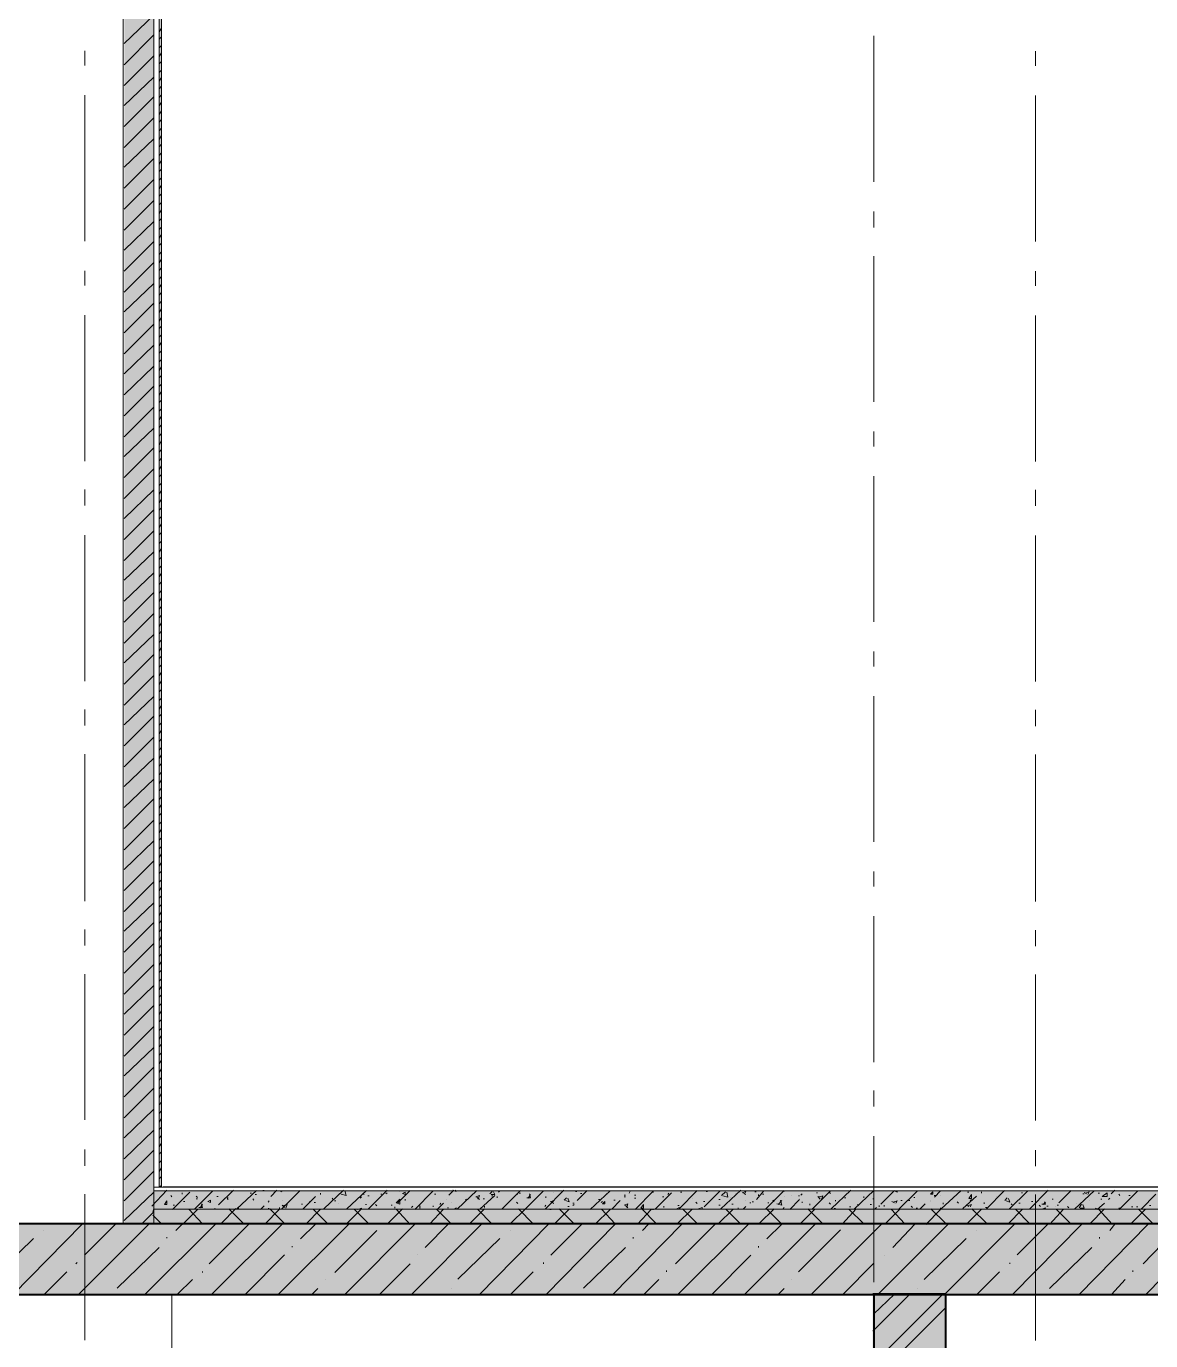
# Model space of a CAD drawing. Header units: millimetres. Extents: x -135211 to 49383, y -8033 to 228499.
# Drawn here: x -59048 to -55198, y 48126 to 52627 of the extents above; entities that cross this region are included whole.
import ezdxf

# ---------------------------------------------------------------- set-up
doc = ezdxf.new("R2010")
doc.units = ezdxf.units.MM
doc.layers.add('PDF _Геометрия', color=7, linetype='Continuous', true_color=0x1d1d1d)
doc.layers.add('PDF _Сплошная заливка', color=7, linetype='Continuous', true_color=0xffffff)

msp = doc.modelspace()

# ---------------------------------------------------------------- hatches: boundary and pattern name
at = {"layer": 'PDF _Сплошная заливка', "transparency": 33554559}
h = msp.add_hatch(color=256, dxfattribs=at)
h.paths.add_polyline_path([(-65546.2, 48285.5), (-65546.2, 48526.4), (-101294, 48526.4), (-101294, 48285.5)])
h.paths.add_polyline_path([(146.8, 48285.5), (146.8, 48526.4), (-22999.7, 48526.4), (-22999.7, 48285.5)])
h.paths.add_polyline_path([(-23351, 48285.5), (-23351, 48526.4), (-26352.2, 48526.4), (-26352.2, 48285.5)])
h.paths.add_polyline_path([(-26398.8, 48285.5), (-26398.8, 48526.4), (-44097.3, 48526.4), (-44097.3, 48285.5)])
h.paths.add_polyline_path([(-45350.3, 48285.5), (-45350.3, 48526.4), (-50899.8, 48526.4), (-50899.8, 48285.5)])
h.paths.add_polyline_path([(-50950.6, 48285.5), (-50950.6, 48526.4), (-65296.5, 48526.4), (-65296.5, 48285.5)])

# ---------------------------------------------------------------- linework, layer by layer
at = {"layer": 'PDF _Геометрия', "color": 7, "lineweight": 40}
for points in [[(-77396.4, 53355.7), (-51196.7, 53355.7), (-51196.7, 48525.6), (-65293.5, 48525.6)], [(-65293.5, 48284.3), (-51196.7, 48284.3), (-51196.7, 45155.9), (-77396.4, 45155.9)], [(-56149.5, 45157.5), (-55899.6, 45157.5), (-55899.6, 48285.7), (-56149.5, 48285.7)], [(-56145.3, 48284.2), (-56145.3, 45155.8)]]:
    msp.add_lwpolyline(points, dxfattribs=at)
at = {"layer": 'PDF _Геометрия', "color": 7, "lineweight": 9}
for points in [[(-58796.5, 48526), (-58716, 48526), (-58716, 53356), (-59046.5, 53356)], [(-58712.4, 48524.6), (-58610.8, 48524.6), (-58610.8, 53354.9), (-58712.4, 53354.9)], [(-54293.9, 50751.8), (-54293.9, 48652.1), (-54293.9, 53355.3), (-54293.9, 48525), (-58611.9, 48525)], [(-58593.2, 53354.8), (-58593.2, 48651.4)], [(-58592.7, 48654.4), (-58584.4, 48654.4), (-58584.4, 53357.2), (-58592.7, 53357.2)], [(-58592.7, 48651.3), (-58584.4, 48651.3), (-58584.4, 53354.7), (-58592.7, 53354.7)], [(-58579.3, 48652.5), (-54329, 48652.5), (-54329, 53355.6), (-58579.3, 53355.6)], [(-56145.3, 52094.2), (-56145.3, 52593.7)], [(-58847.7, 52492.6), (-58847.7, 52543.4)], [(-55592.5, 52491.3), (-55592.5, 52542.2)], [(-58847.7, 51891.5), (-58847.7, 52391)], [(-55592.5, 51890.2), (-55592.5, 52389.7)], [(-56145.3, 51937.6), (-56145.3, 51992.6)], [(-56145.3, 51340.7), (-56145.3, 51840.2)], [(-58847.7, 51739.1), (-58847.7, 51789.9)], [(-55592.5, 51737.8), (-55592.5, 51788.6)], [(-58847.7, 51138), (-58847.7, 51637.5)], [(-55592.5, 51136.7), (-55592.5, 51636.2)], [(-56145.3, 51188.2), (-56145.3, 51239.1)], [(-56145.3, 50587.1), (-56145.3, 51086.6)], [(-58847.7, 50985.6), (-58847.7, 51040.6)], [(-55592.5, 50984.3), (-55592.5, 51039.3)], [(-58847.7, 50384.5), (-58847.7, 50884)], [(-55592.5, 50383.1), (-55592.5, 50882.7)], [(-56145.3, 50434.7), (-56145.3, 50485.5)], [(-58716, 49855.2), (-58716, 50354.7)], [(-58610.8, 50353.4), (-58610.8, 49853.9)], [(-56145.3, 49833.6), (-56145.3, 50333.1)], [(-58847.7, 50232.1), (-58847.7, 50287.1)], [(-55592.5, 50230.7), (-55592.5, 50285.7)], [(-58847.7, 49631), (-58847.7, 50134.7)], [(-55592.5, 49629.6), (-55592.5, 50133.4)], [(-56145.3, 49681.2), (-56145.3, 49732)], [(-56145.3, 49080.1), (-56145.3, 49579.6)], [(-58847.7, 49478.6), (-58847.7, 49533.6)], [(-55592.5, 49477.2), (-55592.5, 49532.2)], [(-58847.7, 48881.7), (-58847.7, 49381.2)], [(-55592.5, 48880.2), (-55592.5, 49379.8)], [(-56145.3, 48927.7), (-56145.3, 48982.7)], [(-56145.3, 48326.5), (-56145.3, 48826.1)], [(-58847.7, 48725.1), (-58847.7, 48780.1)], [(-55592.5, 48723.6), (-55592.5, 48778.7)], [(-58847.7, 48128.2), (-58847.7, 48627.7)], [(-54293.9, 48525), (-54293.9, 48575.9), (-54293.9, 48639.3), (-54293.9, 48652.1), (-58611.9, 48652.1)], [(-54293.9, 48639.3), (-58611.9, 48639.3)], [(-58610.8, 48651.6), (-58610.8, 48638.9), (-58610.8, 48575.4), (-58610.8, 48524.6)], [(-55592.5, 48126.7), (-55592.5, 48626.3)], [(-54293.9, 48575.9), (-58611.9, 48575.9)], [(-59044.7, 48525.4), (-58795, 48525.4)], [(-58549.3, 47875), (-58549.3, 48285.7), (-58549.3, 45157.4), (-59150.3, 45157.4)], [(-58795, 48284.1), (-59044.7, 48284.1)], [(-56145.3, 48284.2), (-58545.5, 48284.2)], [(-55899.6, 47354.4), (-55899.6, 45254.8), (-55899.6, 48285.7)], [(-51547.7, 45254.7), (-51547.7, 48285.6), (-55899.2, 48285.6)], [(-56145.3, 48174.2), (-56145.3, 48229.2)]]:
    msp.add_lwpolyline(points, dxfattribs=at)
at = {"layer": 'PDF _Геометрия', "lineweight": 9}
for points in [[(-58712.4, 52567.5), (-58610.8, 52664.9)], [(-58712.4, 52495.5), (-58610.8, 52597.1)], [(-58712.4, 52423.6), (-58610.8, 52525.2)], [(-58712.4, 52355.8), (-58610.8, 52453.2)], [(-58712.4, 52283.9), (-58610.8, 52385.5)], [(-58712.4, 52211.9), (-58610.8, 52313.5)], [(-58712.4, 52144.2), (-58610.8, 52241.6)], [(-58712.4, 52072.2), (-58610.8, 52173.8)], [(-58712.4, 52000.2), (-58610.8, 52101.8)], [(-58712.4, 51928.2), (-58610.8, 52029.8)], [(-58712.4, 51860.5), (-58610.8, 51957.9)], [(-58712.4, 51788.6), (-58610.8, 51890.2)], [(-58712.4, 51716.6), (-58610.8, 51818.2)], [(-58712.4, 51648.9), (-58610.8, 51746.2)], [(-58712.4, 51576.9), (-58610.8, 51678.5)], [(-58712.4, 51504.9), (-58610.8, 51606.5)], [(-58712.4, 51437.2), (-58610.8, 51534.6)], [(-58712.4, 51365.2), (-58610.8, 51462.6)], [(-58712.4, 51293.3), (-58610.8, 51394.9)], [(-58712.4, 51221.3), (-58610.8, 51322.9)], [(-58712.4, 51153.5), (-58610.8, 51250.9)], [(-58712.4, 51081.6), (-58610.8, 51183.2)], [(-58712.4, 51009.6), (-58610.8, 51111.2)], [(-58712.4, 50941.9), (-58610.8, 51039.3)], [(-58712.4, 50869.9), (-58610.8, 50971.5)], [(-58712.4, 50797.9), (-58610.8, 50899.5)], [(-58712.4, 50730.2), (-58610.8, 50827.6)], [(-58712.4, 50658.2), (-58610.8, 50755.6)], [(-58712.4, 50586.3), (-58610.8, 50687.9)], [(-58712.4, 50514.3), (-58610.8, 50615.9)], [(-58712.4, 50446.6), (-58610.8, 50543.9)], [(-58712.4, 50374.6), (-58610.8, 50476.2)], [(-58712.4, 50302.6), (-58610.8, 50404.2)], [(-58712.4, 50234.9), (-58610.8, 50332.3)], [(-58712.4, 50163), (-58610.8, 50264.6)], [(-58712.4, 50091), (-58610.8, 50192.6)], [(-58712.4, 50023.2), (-58610.8, 50120.6)], [(-58712.4, 49951.2), (-58610.8, 50048.6)], [(-58712.4, 49879.3), (-58610.8, 49980.9)], [(-58712.4, 49807.3), (-58610.8, 49908.9)], [(-58712.4, 49739.6), (-58610.8, 49837)], [(-58712.4, 49667.6), (-58610.8, 49769.2)], [(-58712.4, 49595.7), (-58610.8, 49697.3)], [(-58712.4, 49527.9), (-58610.8, 49625.3)], [(-58712.4, 49455.9), (-58610.8, 49557.6)], [(-58712.4, 49384), (-58610.8, 49485.6)], [(-58712.4, 49312), (-58610.8, 49413.6)], [(-58712.4, 49244.3), (-58610.8, 49341.7)], [(-58712.4, 49172.3), (-58610.8, 49273.9)], [(-58712.4, 49100.3), (-58610.8, 49201.9)], [(-58712.4, 49032.6), (-58610.8, 49130)], [(-58712.4, 48960.7), (-58610.8, 49062.3)], [(-58712.4, 48888.7), (-58610.8, 48990.3)], [(-58712.4, 48820.9), (-58610.8, 48918.3)], [(-58712.4, 48749), (-58610.8, 48846.3)], [(-58712.4, 48677), (-58610.8, 48778.6)], [(-58712.4, 48605), (-58610.8, 48706.6)], [(-58712.4, 48537.3), (-58610.8, 48634.7)], [(-58617.7, 48586.4), (-58566.9, 48641.4)], [(-58553.5, 48622.7), (-58549.3, 48618.5)], [(-58547.1, 48575.4), (-58487.9, 48634.6)], [(-58514.2, 48632.3), (-58514.2, 48628.1)], [(-58472.3, 48575.9), (-58409, 48639.4)], [(-58465.7, 48620.5), (-58461.6, 48616.3)], [(-58395.5, 48619.6), (-58391.4, 48619.6)], [(-58389.7, 48590.8), (-58338.8, 48641.6)], [(-58360.4, 48614.9), (-58356.3, 48614.9)], [(-58360.4, 48613.3), (-58356.3, 48609.1)], [(-58327.4, 48577.1), (-58259.8, 48640.6)], [(-58281.5, 48630.8), (-58277.3, 48630.8)], [(-58263.9, 48626.4), (-58259.8, 48626.4)], [(-58237.6, 48640.3), (-58233.5, 48640.3)], [(-58210.8, 48620.1), (-58189.6, 48641.3)], [(-58176.2, 48635.3), (-58172.1, 48639.5)], [(-58174.2, 48576.7), (-58110.6, 48640.2)], [(-58100.4, 48577.6), (-58058, 48619.9)], [(-58040.4, 48626.6), (-58040.4, 48630.9)], [(-58029.3, 48577.9), (-57961.5, 48641.4), (-57974.4, 48628.7)], [(-58000.7, 48613.4), (-57996.6, 48609.1)], [(-57969.8, 48627.1), (-57952.7, 48622.8), (-57956.9, 48639.8)], [(-57950.4, 48576.9), (-57882.5, 48640.4)], [(-57904.2, 48613.7), (-57900.1, 48617.9)], [(-57895.4, 48630.5), (-57891.3, 48626.3)], [(-57877.9, 48621.8), (-57873.7, 48621.8)], [(-57875.7, 48577.6), (-57812.3, 48641.1)], [(-57834, 48627.1), (-57829.9, 48627.1)], [(-57816.5, 48628.3), (-57812.3, 48632.6)], [(-57775.5, 48597.7), (-57733.4, 48640)], [(-57768.4, 48636.3), (-57768.4, 48636.3)], [(-57717.9, 48575.5), (-57654.4, 48639)], [(-57649.8, 48627.8), (-57645.6, 48627.8)], [(-57600.9, 48624.3), (-57584.2, 48641.2)], [(-57587.9, 48641.1), (-57575.4, 48636.9), (-57579.6, 48641.1)], [(-57584.2, 48639.7), (-57584.2, 48639.7)], [(-57573, 48576.7), (-57505.2, 48640.2)], [(-57509, 48619), (-57496.5, 48623.2), (-57500.6, 48610.5)], [(-57504.8, 48617.4), (-57496.5, 48608.9)], [(-57494.5, 48575.9), (-57443.8, 48622.5)], [(-57460.9, 48628.4), (-57452.6, 48636.8)], [(-57456.4, 48626.7), (-57443.8, 48626.7), (-57448, 48635.2)], [(-57452.6, 48619.9), (-57452.6, 48624.2)], [(-57435, 48615.5), (-57435, 48619.7)], [(-57430.4, 48635), (-57426.3, 48639.2)], [(-57419.4, 48576.4), (-57356.1, 48639.8)], [(-57369, 48627.3), (-57364.8, 48627.3)], [(-57360.3, 48631.4), (-57356.1, 48631.4)], [(-57340.5, 48575.4), (-57277.1, 48638.9)], [(-57338.5, 48639.6), (-57338.5, 48639.6)], [(-57333.5, 48615.6), (-57321, 48615.6), (-57325.2, 48628.3)], [(-57329.4, 48614), (-57321, 48626.7)], [(-57270.3, 48577.5), (-57206.9, 48641)], [(-57268.3, 48619.1), (-57268.3, 48614.9)], [(-57242, 48634.2), (-57242, 48634.2)], [(-57206.5, 48607), (-57198.1, 48615.5)], [(-57202, 48605.4), (-57189.4, 48601.2), (-57193.6, 48613.9)], [(-57167.2, 48636.3), (-57163, 48636.3)], [(-57162, 48606.1), (-57127.9, 48640)], [(-57149.7, 48630.3), (-57145.5, 48630.3)], [(-57116.7, 48575.6), (-57049, 48639.1)], [(-57057.8, 48628), (-57057.8, 48628)], [(-57000.5, 48624.5), (-56996.3, 48624.5)], [(-57000.5, 48618.7), (-56996.3, 48618.7)], [(-56983, 48631.2), (-56978.8, 48639.7)], [(-56965.4, 48624), (-56961.2, 48624)], [(-56965.4, 48614.1), (-56961.2, 48614.1)], [(-56963.5, 48575.2), (-56899.8, 48638.7)], [(-56904, 48634.5), (-56899.8, 48634.5)], [(-56893.2, 48577.4), (-56838.4, 48632.5)], [(-56868.9, 48618.6), (-56864.7, 48618.6)], [(-56851.4, 48626.8), (-56847.2, 48631.1)], [(-56814, 48576.3), (-56750.7, 48639.9)], [(-56807.5, 48639), (-56803.3, 48639)], [(-56807.5, 48634.7), (-56803.3, 48634.7)], [(-56768.2, 48613.1), (-56768.2, 48613.1)], [(-56726.6, 48583.8), (-56671.7, 48638.9)], [(-56719.8, 48636.7), (-56715.6, 48636.7)], [(-56669.2, 48577.5), (-56601.5, 48641)], [(-56666.8, 48623.2), (-56654.1, 48635.9)], [(-56662.3, 48621.6), (-56645.4, 48617.4), (-56649.6, 48634.3)], [(-56654.1, 48619), (-56654.1, 48619)], [(-56636.6, 48616.1), (-56636.6, 48616.1)], [(-56619, 48631.2), (-56619, 48631.2)], [(-56596.6, 48632.3), (-56584, 48636.5), (-56588.2, 48628.1)], [(-56592.4, 48630.8), (-56584, 48626.6)], [(-56553.1, 48636.1), (-56548.9, 48636.1)], [(-56547.9, 48608.9), (-56522.5, 48638.5)], [(-56540.1, 48621.8), (-56540.1, 48626)], [(-56526.8, 48627.3), (-56522.5, 48627.3)], [(-56515.9, 48577.1), (-56452.3, 48640.7), (-56452.3, 48636.4)], [(-56452.3, 48619.5), (-56452.3, 48619.5)], [(-56426, 48621.9), (-56426, 48621.9)], [(-56403.9, 48621.5), (-56399.7, 48621.5)], [(-56399.7, 48613.1), (-56399.7, 48613.1)], [(-56395.2, 48624.5), (-56390.9, 48628.7)], [(-56373.4, 48639.7), (-56373.4, 48639.7)], [(-56358.1, 48575.2), (-56294.4, 48638.7)], [(-56342.5, 48632.3), (-56338.3, 48632.3)], [(-56338, 48619.5), (-56329.5, 48611)], [(-56333.8, 48618), (-56329.5, 48618)], [(-56333.5, 48617.8), (-56320.7, 48622), (-56325, 48609.4)], [(-56298.7, 48634.5), (-56294.4, 48630.2)], [(-56291.8, 48577.3), (-56224.2, 48640.8)], [(-56246, 48615.6), (-56241.8, 48615.6)], [(-56212.9, 48576.3), (-56145.3, 48639.8)], [(-56180.3, 48614.9), (-56180.3, 48619.1)], [(-56121.4, 48593.9), (-56075.1, 48640.5)], [(-56088.1, 48626.4), (-56083.8, 48630.6)], [(-56075.1, 48639), (-56075.1, 48639)], [(-56074.8, 48638.8), (-56066.3, 48634.6), (-56066.3, 48638.8)], [(-56059.6, 48576), (-55996.1, 48639.4)], [(-56009.1, 48615.7), (-56004.9, 48615.7)], [(-55938.9, 48623.3), (-55934.7, 48623.3)], [(-55938.5, 48617.3), (-55917.1, 48638.5)], [(-55917.1, 48621.6), (-55917.1, 48621.6)], [(-55914.8, 48577.1), (-55846.9, 48640.6)], [(-55840.8, 48578), (-55794.3, 48620.3)], [(-55824.9, 48634.6), (-55820.6, 48634.6)], [(-55776.7, 48631.3), (-55776.7, 48635.5)], [(-55761.5, 48576.8), (-55697.8, 48640.3)], [(-55724.1, 48617.9), (-55724.1, 48617.9)], [(-55697.6, 48606.3), (-55689, 48614.8)], [(-55693.1, 48604.7), (-55680.2, 48600.4), (-55684.5, 48613.1)], [(-55682.1, 48575.8), (-55618.8, 48639.3)], [(-55640.6, 48632.5), (-55636.4, 48632.5)], [(-55612, 48577.9), (-55548.6, 48641.4)], [(-55512.1, 48598.1), (-55469.6, 48640.4)], [(-55458.5, 48575.9), (-55390.7, 48639.4)], [(-55430.1, 48628.7), (-55425.8, 48628.7)], [(-55425.6, 48632.8), (-55417, 48628.6)], [(-55421.1, 48631.2), (-55408.2, 48635.5), (-55412.5, 48627)], [(-55377.4, 48630.8), (-55373.1, 48630.8)], [(-55342.3, 48609.2), (-55338, 48613.4)], [(-55333.4, 48628.9), (-55320.5, 48641.6)], [(-55307.2, 48627.2), (-55302.9, 48623)], [(-55305.1, 48575.6), (-55241.5, 48639.1)], [(-55272.2, 48622.5), (-55267.8, 48622.5)], [(-55230.8, 48576.3), (-55180.1, 48627.1)], [(-58614.9, 48568.5), (-58610.8, 48577)], [(-58610.8, 48609.3), (-58610.8, 48609.3)], [(-58610.8, 48588.1), (-58610.8, 48588.1)], [(-58544.7, 48590.3), (-58540.6, 48590.3)], [(-58512.5, 48524.2), (-58461.6, 48575)], [(-58509.6, 48602.6), (-58505.5, 48602.6)], [(-58444, 48525.6), (-58490.8, 48576.4)], [(-58465.7, 48612), (-58461.6, 48612)], [(-58456.9, 48582.2), (-58444, 48582.2), (-58448.2, 48594.9)], [(-58452.3, 48580.6), (-58444, 48593.3)], [(-58444, 48600.2), (-58444, 48600.2)], [(-58404.3, 48577.4), (-58400.2, 48577.4)], [(-58381, 48527.2), (-58330, 48578)], [(-58303.7, 48526.9), (-58354.7, 48577.7)], [(-58325.3, 48577.9), (-58321.2, 48582.1), (-58321.2, 48577.9)], [(-58272.7, 48611.1), (-58268.6, 48606.9)], [(-58246.3, 48575.2), (-58233.5, 48587.9)], [(-58231.5, 48525.3), (-58180.8, 48576.1)], [(-58220.1, 48600.4), (-58215.9, 48604.6)], [(-58220.1, 48578.1), (-58215.9, 48578.1)], [(-58163.3, 48526.6), (-58213.9, 48577.4)], [(-58207.1, 48576.4), (-58207.1, 48576.4)], [(-58180.8, 48577.7), (-58180.8, 48581.9)], [(-58172.1, 48605.6), (-58172.1, 48605.6)], [(-58171.6, 48590.1), (-58163.3, 48581.6)], [(-58167.4, 48588.5), (-58154.5, 48592.7), (-58158.7, 48580)], [(-58091.2, 48525), (-58040.4, 48575.9)], [(-58084.3, 48593.3), (-58084.3, 48593.3)], [(-58079.7, 48601.7), (-58075.5, 48601.7)], [(-58014.1, 48524.7), (-58064.9, 48575.5)], [(-58062.1, 48598.8), (-58058, 48598.8)], [(-57992, 48604.8), (-57987.8, 48604.8)], [(-57987.8, 48604.8), (-57987.8, 48604.8)], [(-57979, 48596.2), (-57979, 48596.2)], [(-57950.9, 48526.3), (-57900.1, 48577.2)], [(-57873.7, 48524.5), (-57924.6, 48575.3)], [(-57912.5, 48575.6), (-57900.1, 48579.8), (-57900.1, 48575.6)], [(-57886.7, 48592.3), (-57882.5, 48592.3)], [(-57851.6, 48591.9), (-57847.4, 48587.6)], [(-57810.6, 48526.1), (-57759.7, 48576.9)], [(-57798.9, 48590), (-57794.8, 48590)], [(-57786, 48579.9), (-57786, 48584.2)], [(-57733.4, 48524.2), (-57780.1, 48575)], [(-57750.9, 48610.6), (-57750.9, 48606.4)], [(-57728.7, 48582.2), (-57724.6, 48586.5)], [(-57702.4, 48586.1), (-57698.3, 48586.1)], [(-57702.4, 48580.3), (-57698.3, 48580.3)], [(-57665.7, 48525.8), (-57619.3, 48576.6)], [(-57654.4, 48584), (-57654.4, 48588.2)], [(-57593, 48525.5), (-57643.5, 48576.3)], [(-57640.6, 48575.1), (-57619.3, 48596.3)], [(-57632.2, 48592.1), (-57628.1, 48596.4)], [(-57610.5, 48610.4), (-57610.5, 48610.4)], [(-57605.9, 48580.6), (-57601.7, 48580.6)], [(-57593, 48599), (-57593, 48599)], [(-57583.8, 48576.1), (-57575.4, 48580.3), (-57575.4, 48576.1)], [(-57544.5, 48606.8), (-57540.3, 48611)], [(-57529.5, 48527.1), (-57478.9, 48577.9)], [(-57505.2, 48575.2), (-57505.2, 48575.2)], [(-57452.6, 48525.3), (-57503.2, 48576.1)], [(-57483.1, 48611.8), (-57478.9, 48611.8)], [(-57478.9, 48586.4), (-57478.9, 48582.2)], [(-57389.3, 48526.9), (-57338.5, 48577.7)], [(-57369, 48600.3), (-57364.8, 48596.1)], [(-57312.2, 48526.5), (-57363, 48577.3)], [(-57272.5, 48585.2), (-57268.3, 48589.5)], [(-57255, 48575), (-57250.8, 48575)], [(-57254.6, 48601.8), (-57242, 48606.1), (-57246.2, 48597.6)], [(-57250.4, 48600.3), (-57242, 48596.1)], [(-57240.2, 48525), (-57189.4, 48575.8), (-57193.6, 48575.8)], [(-57171.8, 48526.3), (-57222.7, 48577.1)], [(-57193.6, 48585.8), (-57189.4, 48585.8)], [(-57176, 48596.7), (-57171.8, 48596.7)], [(-57176, 48588.3), (-57171.8, 48592.5)], [(-57099.9, 48524.7), (-57049, 48575.6)], [(-57088.3, 48609.8), (-57084.1, 48609.8)], [(-57079.5, 48598.5), (-57075.3, 48602.8)], [(-57031.4, 48526), (-57078.2, 48576.8)], [(-57043.3, 48576.6), (-57013.9, 48606.3)], [(-57035.6, 48606.5), (-57031.4, 48606.5)], [(-57000.2, 48590.5), (-56987.6, 48594.7), (-56991.8, 48582.1)], [(-56996, 48589), (-56987.6, 48580.5)], [(-56954.9, 48524.5), (-56908.6, 48575.3)], [(-56891, 48527.3), (-56941.6, 48578.1)], [(-56904, 48575.2), (-56899.8, 48575.2)], [(-56864.7, 48586.2), (-56864.7, 48582)], [(-56820.5, 48577.1), (-56812.1, 48581.4), (-56812.1, 48577.1)], [(-56818.9, 48525.8), (-56768.2, 48576.6)], [(-56816.3, 48588.3), (-56812.1, 48588.3)], [(-56750.7, 48527), (-56801.3, 48577.8)], [(-56754.9, 48600.2), (-56750.7, 48596)], [(-56745.8, 48577.6), (-56733.1, 48581.9), (-56733.1, 48577.6)], [(-56741.9, 48576.2), (-56741.9, 48576.2)], [(-56728.6, 48602.9), (-56724.3, 48602.9)], [(-56678.6, 48525.5), (-56627.8, 48576.3)], [(-56675.9, 48609.2), (-56671.7, 48609.2)], [(-56675.9, 48589.6), (-56671.7, 48589.6)], [(-56601.5, 48525.2), (-56652.3, 48576)], [(-56632.1, 48593.3), (-56627.8, 48593.3)], [(-56610.3, 48580.4), (-56610.3, 48576.1)], [(-56592.4, 48577.3), (-56584, 48585.8)], [(-56584, 48606.9), (-56584, 48606.9)], [(-56570.6, 48598.2), (-56566.4, 48598.2)], [(-56561.9, 48600.8), (-56557.6, 48600.8)], [(-56538.3, 48526.8), (-56487.4, 48577.6)], [(-56512, 48474.2), (-56461.1, 48525), (-56512, 48575.8)], [(-56509.2, 48597.4), (-56505, 48597.4)], [(-56491.7, 48607.2), (-56487.4, 48603)], [(-56478.1, 48594.2), (-56461.1, 48589.9), (-56465.4, 48606.9)], [(-56473.8, 48592.7), (-56461.1, 48605.4)], [(-56456.6, 48577.1), (-56452.3, 48581.4)], [(-56433.6, 48575), (-56399.7, 48608.9)], [(-56398, 48526.5), (-56347.1, 48577.4)], [(-56390.9, 48601.8), (-56390.9, 48597.6)], [(-56320.7, 48526.2), (-56371.7, 48577)], [(-56364.6, 48590.3), (-56364.6, 48594.5)], [(-56298.7, 48597.8), (-56294.4, 48593.6)], [(-56281.1, 48578), (-56276.9, 48578)], [(-56276.9, 48603.4), (-56276.9, 48607.6)], [(-56276.9, 48578), (-56276.9, 48578)], [(-56276.9, 48578), (-56276.9, 48578)], [(-56253.4, 48526.3), (-56206.7, 48577.1)], [(-56180.3, 48526), (-56231.4, 48576.8)], [(-56228.5, 48584.3), (-56224.2, 48584.3)], [(-56202.1, 48592.4), (-56197.9, 48588.2)], [(-56158.3, 48591.9), (-56154, 48591.9)], [(-56149.5, 48611.7), (-56145.3, 48611.7)], [(-56140.7, 48577.7), (-56136.5, 48582)], [(-56127.7, 48588.8), (-56127.7, 48584.6)], [(-56110.2, 48590.1), (-56110.2, 48585.9)], [(-56108.2, 48524.4), (-56057.5, 48575.2)], [(-56040, 48525.7), (-56086.4, 48576.5)], [(-56083.6, 48602.3), (-56075.1, 48598.1)], [(-56079.1, 48600.7), (-56066.3, 48605), (-56070.5, 48596.5)], [(-56053, 48606.3), (-56048.7, 48606.3)], [(-56048.7, 48606.3), (-56048.7, 48606.3)], [(-56026.7, 48605.9), (-56022.4, 48605.9)], [(-56017.9, 48586.2), (-56013.6, 48581.9)], [(-56000.4, 48580.2), (-55996.1, 48580.2)], [(-55986.8, 48577.1), (-55969.8, 48594.1)], [(-55967.9, 48524.2), (-55917.1, 48575)], [(-55952.2, 48605.1), (-55952.2, 48605.1)], [(-55952.2, 48600.8), (-55952.2, 48600.8)], [(-55899.6, 48527), (-55950.3, 48577.8)], [(-55917.1, 48580.7), (-55917.1, 48576.5)], [(-55908.4, 48593.3), (-55908.4, 48597.5)], [(-55860, 48601.1), (-55855.7, 48596.9)], [(-55829.2, 48589.5), (-55820.6, 48585.3)], [(-55827.6, 48525.5), (-55776.7, 48576.2)], [(-55824.9, 48576.8), (-55820.6, 48576.8)], [(-55824.7, 48587.9), (-55811.8, 48592.1), (-55816.1, 48583.7)], [(-55816.1, 48604.8), (-55811.8, 48609.1)], [(-55759.2, 48526.7), (-55810, 48577.5)], [(-55768, 48598.8), (-55768, 48594.6)], [(-55763.5, 48581.8), (-55759.2, 48581.8)], [(-55687.3, 48525.2), (-55636.4, 48576)], [(-55675.7, 48594.9), (-55671.5, 48590.6)], [(-55610, 48524.9), (-55661, 48575.7)], [(-55649.4, 48597.3), (-55645.1, 48597.3)], [(-55605.5, 48602.5), (-55601.3, 48602.5)], [(-55579.2, 48589.4), (-55574.9, 48585.2)], [(-55570.3, 48593.5), (-55557.4, 48593.5), (-55561.7, 48601.9)], [(-55570.3, 48576.5), (-55557.4, 48580.7), (-55561.7, 48576.5)], [(-55566.2, 48575.1), (-55566.2, 48575.1)], [(-55566, 48591.9), (-55557.4, 48600.4)], [(-55552.9, 48586.4), (-55548.6, 48586.4)], [(-55542.7, 48525), (-55496, 48575.7)], [(-55535.4, 48610.1), (-55531.1, 48610.1)], [(-55522.3, 48584.6), (-55522.3, 48584.6)], [(-55469.6, 48524.6), (-55520.7, 48575.5)], [(-55517.8, 48590.2), (-55513.5, 48590.2)], [(-55482.7, 48585.5), (-55478.4, 48581.3)], [(-55452.1, 48596.4), (-55452.1, 48596.4)], [(-55443.1, 48580.7), (-55434.6, 48593.4)], [(-55438.7, 48579.1), (-55425.8, 48579.1), (-55430.1, 48591.8)], [(-55408.2, 48605.8), (-55408.2, 48605.8)], [(-55406.2, 48526.2), (-55355.6, 48577)], [(-55386.2, 48580.1), (-55381.9, 48575.8)], [(-55380.9, 48575.5), (-55355.6, 48596.7)], [(-55329.3, 48524.4), (-55375.6, 48575.2)], [(-55368.7, 48611), (-55364.4, 48611)], [(-55302.9, 48576.4), (-55307.2, 48580.6)], [(-55307.2, 48574.9), (-55302.9, 48579.1)], [(-55294.2, 48577.8), (-55294.2, 48577.8)], [(-55265.9, 48526), (-55215.2, 48576.8)], [(-55263.4, 48584.3), (-55259.1, 48584.3)], [(-55245.8, 48584.1), (-55241.5, 48584.1)], [(-55188.9, 48525.6), (-55239.6, 48576.5)], [(-55202, 48589.3), (-55197.7, 48589.3)], [(-59093.6, 48283.4), (-58856.4, 48524.7)], [(-58869.4, 48283.5), (-58628.3, 48524.8)], [(-58848.4, 48418.9), (-58742.4, 48524.7)], [(-58652.9, 48524.6), (-58610.8, 48566.9)], [(-58641.6, 48283.7), (-58400.2, 48525)], [(-58584.4, 48525.8), (-58614.2, 48555.5)], [(-58535.3, 48503.7), (-58514.2, 48524.9)], [(-58421.7, 48389.6), (-58286.1, 48525.1)], [(-58413.3, 48283.9), (-58172.1, 48525.2)], [(-58185.4, 48284.1), (-57943.9, 48525.3)], [(-58108.7, 48474.5), (-58058, 48525.3)], [(-57957.1, 48284.2), (-57715.8, 48525.5)], [(-57728.8, 48284.4), (-57487.7, 48525.7)], [(-57682, 48445.2), (-57601.7, 48525.6)], [(-57496.7, 48283), (-57259.6, 48524.3)], [(-57268.4, 48283.2), (-57031.4, 48524.5)], [(-57251.4, 48418.6), (-57145.5, 48524.4)], [(-57040.5, 48283.4), (-56803.3, 48524.7)], [(-56938.4, 48503.4), (-56917.4, 48524.6)], [(-56824.9, 48389.3), (-56689.2, 48524.8)], [(-56816.4, 48283.6), (-56575.2, 48524.8)], [(-56588.5, 48283.7), (-56347.1, 48525)], [(-56360.1, 48283.9), (-56118.9, 48525.2)], [(-56132.2, 48284.1), (-55890.8, 48525.4)], [(-56081.1, 48444.9), (-56004.9, 48525.3)], [(-55903.9, 48284.2), (-55662.7, 48525.5)], [(-55671.7, 48282.9), (-55434.6, 48524.2)], [(-55654.4, 48419.8), (-55548.6, 48525.6)], [(-55443.3, 48283.1), (-55206.4, 48524.4)], [(-55337.2, 48503.1), (-55320.5, 48524.3)], [(-55223.7, 48389), (-55092.4, 48524.4)], [(-55215.4, 48283.2), (-54978.3, 48524.6)], [(-58988, 48503.6), (-58988, 48503.6)], [(-58566.9, 48476.4), (-58566.9, 48480.6)], [(-57991.2, 48359), (-57847.4, 48503)], [(-57391.2, 48503.3), (-57391.2, 48503.3)], [(-56970, 48476), (-56970, 48480.2)], [(-56403.3, 48361.9), (-56259.3, 48505.8)], [(-55794.3, 48503), (-55794.3, 48503)], [(-55373.1, 48475.6), (-55373.1, 48479.9)], [(-59167, 48336.4), (-59023.1, 48476)], [(-58736.9, 48305.8), (-58593.2, 48445.5)], [(-58137, 48445.9), (-58137, 48450.1)], [(-57570.4, 48336), (-57426.3, 48475.7)], [(-57140.3, 48305.5), (-56996.3, 48445.2)], [(-56540.1, 48445.5), (-56540.1, 48449.7)], [(-55973.2, 48335.6), (-55829.4, 48475.3)], [(-55543.6, 48305.1), (-55399.5, 48444.8)], [(-58878.1, 48389.4), (-58874, 48393.7)], [(-58298.6, 48283.8), (-58163.3, 48419.3)], [(-57839.4, 48282.9), (-57733.4, 48388.8)], [(-57707, 48419.6), (-57707, 48419.6)], [(-57277.1, 48389.1), (-57277.1, 48393.3)], [(-56701.8, 48283.4), (-56566.4, 48418.9)], [(-56251.2, 48285.7), (-56145.3, 48391.6)], [(-56110.2, 48419.2), (-56110.2, 48419.2)], [(-55680.2, 48388.8), (-55680.2, 48393)], [(-58985.2, 48285.6), (-58909.1, 48361.8)], [(-58444, 48358.9), (-58444, 48363.1)], [(-57388.6, 48285.2), (-57312.2, 48361.5)], [(-56855.9, 48361.8), (-56855.9, 48366)], [(-55791.4, 48284.9), (-55715.3, 48361.1)], [(-55259.1, 48361.4), (-55259.1, 48365.7)], [(-58530, 48284.7), (-58479.1, 48335.5)], [(-58070.4, 48283.9), (-58049.2, 48305)], [(-58022.9, 48335.9), (-58022.9, 48335.9)], [(-57593, 48305.4), (-57593, 48305.4)], [(-56932.8, 48284.4), (-56882.3, 48335.2)], [(-56473.5, 48283.5), (-56452.3, 48304.7)], [(-56426, 48335.5), (-56426, 48335.5)], [(-55996.1, 48305), (-55996.1, 48305)], [(-55331.8, 48284), (-55285.4, 48334.9)], [(-56149.7, 48044.5), (-55908.4, 48285.8)], [(-56149.3, 48158.7), (-56022.4, 48285.7)], [(-56147, 48217.1), (-56075.1, 48284.9)], [(-56149.5, 47989.4), (-55899.6, 48239.1)]]:
    msp.add_lwpolyline(points, dxfattribs=at)
at = {"layer": 'PDF _Геометрия', "color": 252, "lineweight": 9, "true_color": 0x878787}
for points in [[(-58592.7, 52608), (-58584.4, 52620.7)], [(-58592.7, 52582.6), (-58584.4, 52591.1)], [(-58592.7, 52553), (-58584.4, 52561.4)], [(-58592.7, 52523.3), (-58584.4, 52536)], [(-58592.7, 52497.9), (-58584.4, 52506.4)], [(-58592.7, 52468.3), (-58584.4, 52476.8)], [(-58592.7, 52438.7), (-58584.4, 52451.3)], [(-58592.7, 52413.3), (-58584.4, 52421.7)], [(-58592.7, 52383.6), (-58584.4, 52392.1)], [(-58592.7, 52354), (-58584.4, 52366.7)], [(-58592.7, 52324.4), (-58584.4, 52337.1)], [(-58592.7, 52299), (-58584.4, 52307.5)], [(-58592.7, 52269.4), (-58584.4, 52277.8)], [(-58592.7, 52239.7), (-58584.4, 52252.4)], [(-58592.7, 52214.3), (-58584.4, 52222.8)], [(-58592.7, 52184.7), (-58584.4, 52193.1)], [(-58592.7, 52155), (-58584.4, 52167.8)], [(-58592.7, 52129.6), (-58584.4, 52138.1)], [(-58592.7, 52100), (-58584.4, 52108.5)], [(-58592.7, 52070.4), (-58584.4, 52083.1)], [(-58592.7, 52045), (-58584.4, 52053.5)], [(-58592.7, 52015.4), (-58584.4, 52023.8)], [(-58592.7, 51985.7), (-58584.4, 51998.4)], [(-58592.7, 51960.3), (-58584.4, 51968.8)], [(-58592.7, 51930.7), (-58584.4, 51939.2)], [(-58592.7, 51901.1), (-58584.4, 51913.8)], [(-58592.7, 51875.7), (-58584.4, 51884.2)], [(-58592.7, 51846), (-58584.4, 51854.5)], [(-58592.7, 51816.4), (-58584.4, 51829.1)], [(-58592.7, 51791), (-58584.4, 51799.5)], [(-58592.7, 51761.4), (-58584.4, 51769.8)], [(-58592.7, 51731.8), (-58584.4, 51744.4)], [(-58592.7, 51706.3), (-58584.4, 51714.8)], [(-58592.7, 51676.7), (-58584.4, 51685.2)], [(-58592.7, 51647.1), (-58584.4, 51659.8)], [(-58592.7, 51617.5), (-58584.4, 51630.2)], [(-58592.7, 51592.1), (-58584.4, 51600.5)], [(-58592.7, 51562.5), (-58584.4, 51570.9)], [(-58592.7, 51532.8), (-58584.4, 51545.5)], [(-58592.7, 51507.4), (-58584.4, 51515.9)], [(-58592.7, 51477.8), (-58584.4, 51486.2)], [(-58592.7, 51448.1), (-58584.4, 51460.8)], [(-58592.7, 51422.7), (-58584.4, 51431.2)], [(-58592.7, 51393.1), (-58584.4, 51401.6)], [(-58592.7, 51363.5), (-58584.4, 51376.2)], [(-58592.7, 51338.1), (-58584.4, 51346.6)], [(-58592.7, 51308.5), (-58584.4, 51316.9)], [(-58592.7, 51278.8), (-58584.4, 51291.5)], [(-58592.7, 51253.4), (-58584.4, 51261.9)], [(-58592.7, 51223.8), (-58584.4, 51232.3)], [(-58592.7, 51194.1), (-58584.4, 51206.9)], [(-58592.7, 51168.8), (-58584.4, 51177.3)], [(-58592.7, 51139.1), (-58584.4, 51147.6)], [(-58592.7, 51109.5), (-58584.4, 51122.2)], [(-58592.7, 51084.1), (-58584.4, 51092.6)], [(-58592.7, 51054.5), (-58584.4, 51062.9)], [(-58592.7, 51024.8), (-58584.4, 51037.5)], [(-58592.7, 50995.2), (-58584.4, 51007.9)], [(-58592.7, 50969.8), (-58584.4, 50978.3)], [(-58592.7, 50940.2), (-58584.4, 50948.7)], [(-58592.7, 50910.6), (-58584.4, 50923.3)], [(-58592.7, 50885.2), (-58584.4, 50893.6)], [(-58592.7, 50855.6), (-58584.4, 50864)], [(-58592.7, 50825.9), (-58584.4, 50838.6)], [(-58592.7, 50800.5), (-58584.4, 50808.9)], [(-58592.7, 50770.9), (-58584.4, 50779.3)], [(-58592.7, 50741.2), (-58584.4, 50753.9)], [(-58592.7, 50715.8), (-58584.4, 50724.3)], [(-58592.7, 50686.2), (-58584.4, 50694.7)], [(-58592.7, 50656.6), (-58584.4, 50669.3)], [(-58592.7, 50631.2), (-58584.4, 50639.6)], [(-58592.7, 50601.6), (-58584.4, 50610)], [(-58592.7, 50571.9), (-58584.4, 50584.6)], [(-58592.7, 50546.5), (-58584.4, 50555)], [(-58592.7, 50516.9), (-58584.4, 50525.4)], [(-58592.7, 50487.2), (-58584.4, 50500)], [(-58592.7, 50461.9), (-58584.4, 50470.3)], [(-58592.7, 50432.2), (-58584.4, 50440.7)], [(-58592.7, 50402.6), (-58584.4, 50415.3)], [(-58592.7, 50373), (-58584.4, 50385.7)], [(-58592.7, 50347.6), (-58584.4, 50356)], [(-58592.7, 50317.9), (-58584.4, 50326.4)], [(-58592.7, 50288.3), (-58584.4, 50301)], [(-58592.7, 50262.9), (-58584.4, 50271.4)], [(-58592.7, 50233.3), (-58584.4, 50241.8)], [(-58592.7, 50203.6), (-58584.4, 50216.4)], [(-58592.7, 50178.3), (-58584.4, 50186.7)], [(-58592.7, 50148.6), (-58584.4, 50157.1)], [(-58592.7, 50119), (-58584.4, 50131.7)], [(-58592.7, 50093.6), (-58584.4, 50102)], [(-58592.7, 50064), (-58584.4, 50072.4)], [(-58592.7, 50034.3), (-58584.4, 50047)], [(-58592.7, 50008.9), (-58584.4, 50017.4)], [(-58592.7, 49979.3), (-58584.4, 49987.8)], [(-58592.7, 49949.7), (-58584.4, 49962.4)], [(-58592.7, 49924.3), (-58584.4, 49932.7)], [(-58592.7, 49894.7), (-58584.4, 49903.1)], [(-58592.7, 49865), (-58584.4, 49877.7)], [(-58592.7, 49839.6), (-58584.4, 49848.1)], [(-58592.7, 49810), (-58584.4, 49818.5)], [(-58592.7, 49780.3), (-58584.4, 49793.1)], [(-58592.7, 49750.7), (-58584.4, 49763.4)], [(-58592.7, 49725.3), (-58584.4, 49733.8)], [(-58592.7, 49695.7), (-58584.4, 49704.2)], [(-58592.7, 49666.1), (-58584.4, 49678.7)], [(-58592.7, 49640.7), (-58584.4, 49649.1)], [(-58592.7, 49611), (-58584.4, 49619.5)], [(-58592.7, 49581.4), (-58584.4, 49594.1)], [(-58592.7, 49556), (-58584.4, 49564.5)], [(-58592.7, 49526.4), (-58584.4, 49534.9)], [(-58592.7, 49496.7), (-58584.4, 49509.4)], [(-58592.7, 49471.4), (-58584.4, 49479.8)], [(-58592.7, 49441.7), (-58584.4, 49450.2)], [(-58592.7, 49412.1), (-58584.4, 49424.8)], [(-58592.7, 49386.7), (-58584.4, 49395.1)], [(-58592.7, 49357), (-58584.4, 49365.5)], [(-58592.7, 49327.4), (-58584.4, 49340.1)], [(-58592.7, 49302), (-58584.4, 49310.5)], [(-58592.7, 49272.4), (-58584.4, 49280.9)], [(-58592.7, 49242.8), (-58584.4, 49255.5)], [(-58592.7, 49217.4), (-58584.4, 49225.8)], [(-58592.7, 49187.7), (-58584.4, 49196.2)], [(-58592.7, 49158.1), (-58584.4, 49170.8)], [(-58592.7, 49132.7), (-58584.4, 49141.2)], [(-58592.7, 49103.1), (-58584.4, 49111.5)], [(-58592.7, 49073.4), (-58584.4, 49086.2)], [(-58592.7, 49043.8), (-58584.4, 49056.5)], [(-58592.7, 49018.4), (-58584.4, 49026.9)], [(-58592.7, 48988.8), (-58584.4, 48997.3)], [(-58592.7, 48959.2), (-58584.4, 48971.8)], [(-58592.7, 48933.8), (-58584.4, 48942.2)], [(-58592.7, 48904.1), (-58584.4, 48912.6)], [(-58592.7, 48874.5), (-58584.4, 48887.2)], [(-58592.7, 48849.1), (-58584.4, 48857.6)], [(-58592.7, 48819.5), (-58584.4, 48828)], [(-58592.7, 48789.8), (-58584.4, 48802.5)], [(-58592.7, 48764.5), (-58584.4, 48772.9)], [(-58592.7, 48734.8), (-58584.4, 48743.3)], [(-58592.7, 48705.2), (-58584.4, 48717.9)], [(-58592.7, 48679.8), (-58584.4, 48688.2)], [(-58588.6, 48654.4), (-58584.4, 48658.6)]]:
    msp.add_lwpolyline(points, dxfattribs=at)
at = {"layer": 'PDF _Геометрия', "lineweight": 9}
for points in [[(-57750.9, 48634.5), (-57750.9, 48626), (-57759.2, 48630.3)], [(-55943.4, 48636.1), (-55943.4, 48627.6), (-55952, 48627.6)], [(-55811.8, 48626), (-55811.8, 48613.3), (-55820.4, 48613.3)], [(-55346.8, 48619.2), (-55363.5, 48619.2), (-55346.8, 48632)], [(-58566.9, 48604.5), (-58566.9, 48591.8), (-58575.1, 48591.8)], [(-58417.7, 48607.2), (-58417.7, 48598.8), (-58426, 48603)], [(-58101.9, 48593.6), (-58106, 48593.6)], [(-57768.4, 48593.9), (-57780.9, 48598.2), (-57768.4, 48610.9)], [(-57066.5, 48602.7), (-57066.5, 48594.2), (-57074.9, 48594.2)], [(-56934.9, 48592.6), (-56934.9, 48579.8), (-56943.3, 48579.8)]]:
    msp.add_lwpolyline(points, close=True, dxfattribs=at)
at = {"layer": 'PDF _Сплошная заливка', "lineweight": 5, "transparency": 33554559}
for points in [[(-58712.4, 53354.9), (-58610.8, 53354.9), (-58712.4, 48524.6), (-58610.8, 48524.6)], [(-58592.7, 53357.2), (-58584.4, 53357.2), (-58592.7, 48654.4), (-58584.4, 48654.4)], [(-58611.9, 48639.3), (-54293.9, 48639.3), (-58611.9, 48575.9), (-54293.9, 48575.9)], [(-58611.9, 48575.9), (-54293.9, 48575.9), (-58611.9, 48525), (-54293.9, 48525)], [(-56149.5, 48285.7), (-55899.6, 48285.7), (-56149.5, 45157.5), (-55899.6, 45157.5)]]:
    msp.add_solid(points, dxfattribs=at)

doc.saveas('drawing.dxf')
